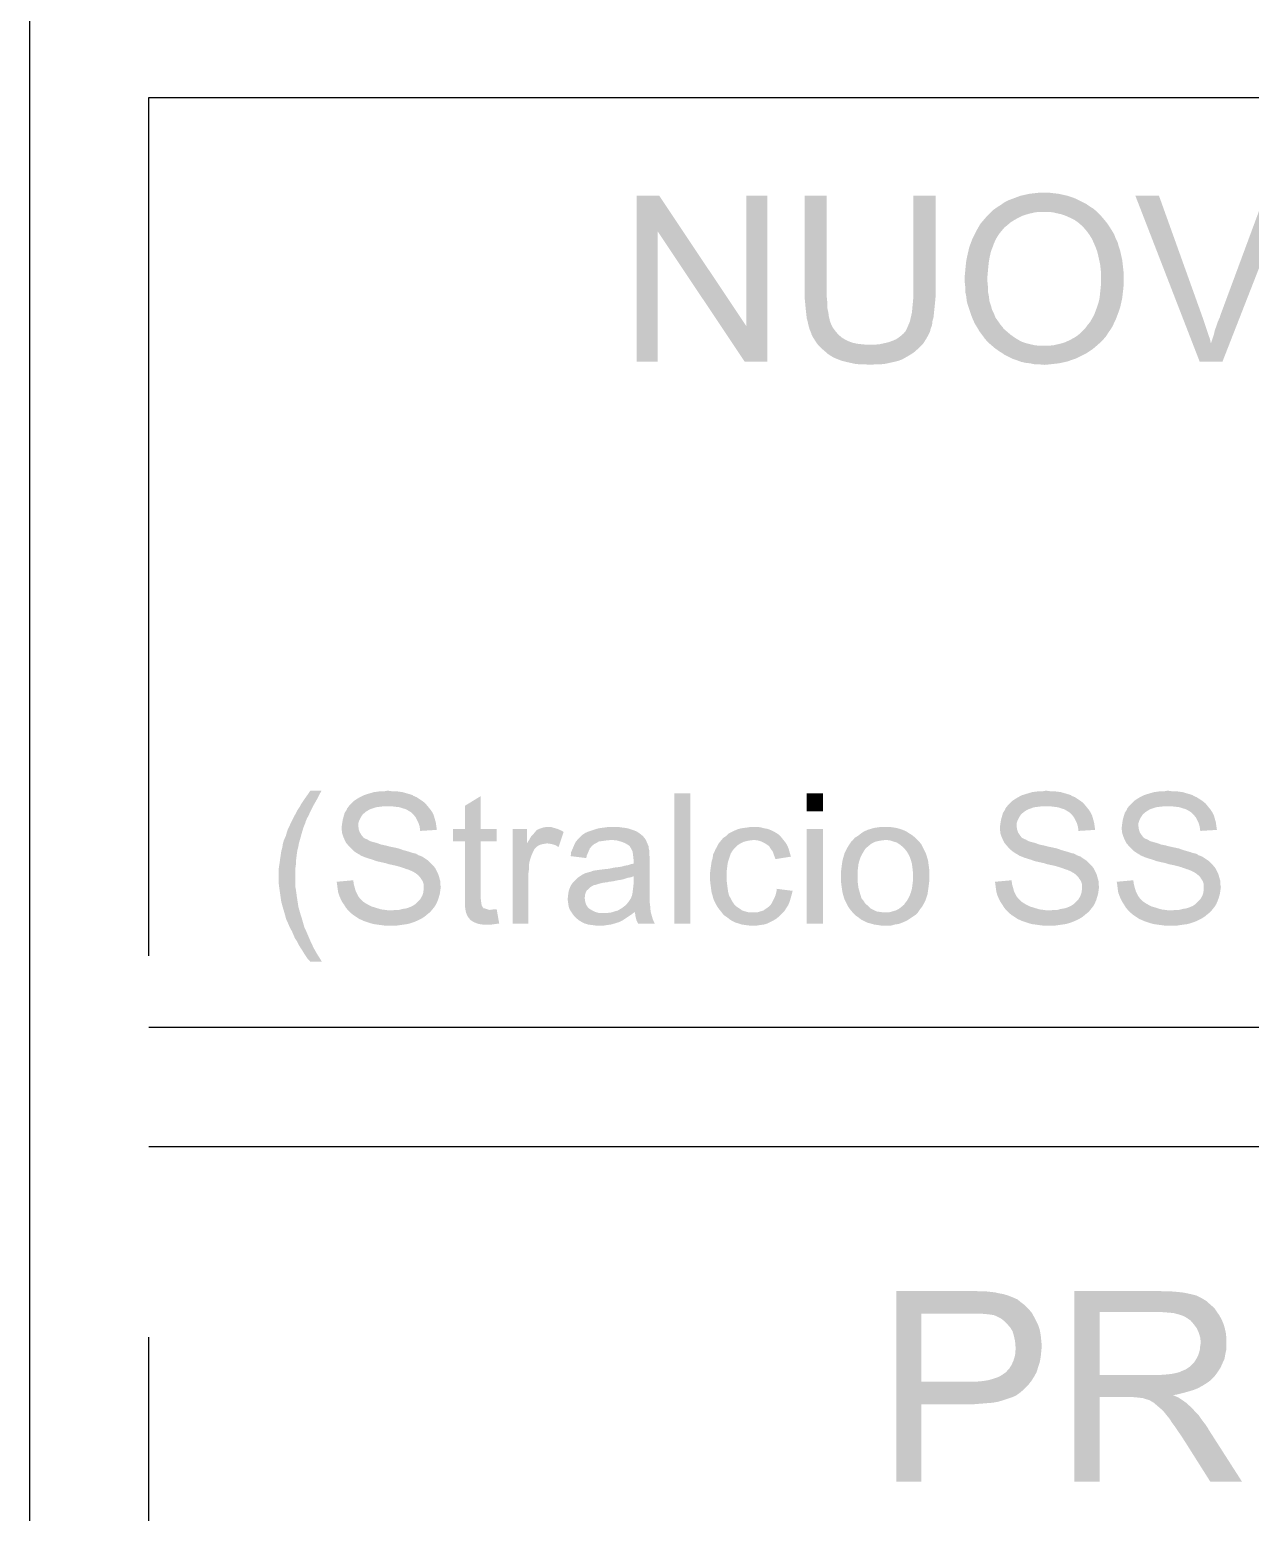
# Model space of a CAD drawing. Header units: millimetres. Extents: x -35.3 to 0.3, y 0.4 to 20.6.
# Drawn here: x -7.615 to -5.594, y 6.015 to 8.47 of the extents above; entities that cross this region are included whole.
import ezdxf

# ---------------------------------------------------------------- set-up
doc = ezdxf.new("R2010")
doc.units = ezdxf.units.MM
doc.linetypes.add('PDF_IMPORT', pattern=[1, 0.8, -0.2])
doc.layers.add('PDF _Geometria', color=7, linetype='Continuous')
doc.layers.add('PDF _Riempimenti solidi', color=7, linetype='Continuous')

msp = doc.modelspace()

# ---------------------------------------------------------------- hatches: boundary and pattern name
at = {"layer": 'PDF _Riempimenti solidi', "transparency": 33554559}
for points in [[(-5.9352, 8.2002), (-5.9435, 8.2002), (-5.9518, 8.1993), (-5.9593, 8.1985), (-5.9668, 8.1968), (-5.9743, 8.1952), (-5.9943, 8.1877), (-6.001, 8.1843), (-6.0068, 8.1802), (-6.0135, 8.176), (-6.0193, 8.1718), (-5.9343, 8.1685), (-5.9285, 8.1685), (-5.921, 8.1677), (-5.906, 8.1643), (-5.8993, 8.1618), (-5.8918, 8.1585), (-5.8852, 8.1552), (-5.8802, 8.1518), (-5.8743, 8.1468), (-5.8693, 8.1418), (-5.8643, 8.136), (-5.8602, 8.1302), (-5.856, 8.1235), (-5.8527, 8.116), (-5.8502, 8.1102), (-5.8477, 8.1035), (-5.846, 8.0968), (-5.8443, 8.0893), (-5.8427, 8.0818), (-5.8418, 8.0743), (-5.841, 8.066), (-5.841, 8.051), (-5.8418, 8.0427), (-5.8427, 8.0343), (-5.8435, 8.026), (-5.8452, 8.0185), (-5.8477, 8.011), (-5.8502, 8.0043), (-5.8527, 7.9977), (-5.856, 7.9918), (-5.8593, 7.986), (-5.8635, 7.981), (-5.8677, 7.9752), (-5.8685, 7.9743), (-5.8735, 7.9693), (-5.8793, 7.9643), (-5.8852, 7.9602), (-5.8918, 7.9568), (-5.8985, 7.9535), (-5.9052, 7.951), (-5.9127, 7.9493), (-5.9193, 7.9477), (-5.9277, 7.9468), (-5.9352, 7.9468), (-5.8485, 7.9468), (-5.8427, 7.9518), (-5.8377, 7.9568), (-5.8327, 7.9627), (-5.8285, 7.9693), (-5.8243, 7.9752), (-5.8202, 7.9827), (-5.8202, 7.9835), (-5.8168, 7.9902), (-5.8143, 7.9968), (-5.8118, 8.0035), (-5.8093, 8.011), (-5.806, 8.026), (-5.8052, 8.0335), (-5.8043, 8.041), (-5.8035, 8.0493), (-5.8035, 8.0652), (-5.8043, 8.0735), (-5.8052, 8.081), (-5.806, 8.0885), (-5.8077, 8.096), (-5.8093, 8.1035), (-5.8118, 8.111), (-5.8135, 8.1177), (-5.8168, 8.1243), (-5.8193, 8.131), (-5.8202, 8.1327), (-5.8243, 8.1393), (-5.8285, 8.146), (-5.8327, 8.1518), (-5.8377, 8.1577), (-5.8427, 8.1635), (-5.8477, 8.1685), (-5.8535, 8.1735), (-5.8602, 8.1777), (-5.866, 8.1818), (-5.876, 8.1868), (-5.8827, 8.1902), (-5.8893, 8.1927), (-5.8968, 8.1952), (-5.9043, 8.1968), (-5.9118, 8.1985), (-5.9193, 8.1993), (-5.9268, 8.2002)], [(-6.5727, 8.1952), (-6.6102, 8.1952), (-6.6102, 7.9202), (-6.5752, 7.9202), (-6.5752, 8.136)], [(-6.5727, 8.1952), (-6.5752, 8.136), (-6.431, 7.9202), (-6.4285, 7.9793)], [(-6.3935, 8.1952), (-6.4285, 8.1952), (-6.4285, 7.9793), (-6.431, 7.9202), (-6.3935, 7.9202)], [(-6.2952, 8.1952), (-6.3318, 8.1952), (-6.3318, 8.0252), (-6.331, 8.0168), (-6.3302, 8.0085), (-6.3293, 8.0002), (-6.3285, 7.9927), (-6.3268, 7.986), (-6.3252, 7.9793), (-6.3235, 7.9735), (-6.321, 7.9677), (-6.321, 7.9668), (-6.3177, 7.9602), (-6.3135, 7.9535), (-6.3093, 7.9477), (-6.226, 7.9485), (-6.2293, 7.9485), (-6.2377, 7.9493), (-6.2452, 7.9502), (-6.2527, 7.9518), (-6.2593, 7.9543), (-6.266, 7.9577), (-6.2702, 7.9602), (-6.276, 7.9652), (-6.281, 7.971), (-6.2852, 7.9768), (-6.2885, 7.9835), (-6.2902, 7.9885), (-6.2918, 7.9952), (-6.2927, 8.0018), (-6.2943, 8.0093), (-6.2943, 8.0177), (-6.2952, 8.0268), (-6.2952, 8.0368)], [(-6.1152, 8.1952), (-6.1518, 8.1952), (-6.1518, 8.0285), (-6.1527, 8.0185), (-6.1535, 8.0102), (-6.1543, 8.0018), (-6.156, 7.9943), (-6.1577, 7.9868), (-6.1627, 7.9752), (-6.1652, 7.9702), (-6.1685, 7.9668), (-6.1702, 7.9652), (-6.1743, 7.9618), (-6.1802, 7.9577), (-6.186, 7.9552), (-6.1927, 7.9527), (-6.2077, 7.9493), (-6.2168, 7.9485), (-6.226, 7.9485), (-6.3093, 7.9477), (-6.3043, 7.9427), (-6.2927, 7.9327), (-6.286, 7.9285), (-6.2827, 7.9268), (-6.2768, 7.9243), (-6.2702, 7.9218), (-6.2635, 7.9202), (-6.256, 7.9185), (-6.2485, 7.9168), (-6.2402, 7.916), (-6.2318, 7.916), (-6.2227, 7.9152), (-6.2152, 7.916), (-6.2068, 7.916), (-6.1993, 7.9168), (-6.191, 7.9185), (-6.1835, 7.9202), (-6.1768, 7.9218), (-6.1702, 7.9243), (-6.1643, 7.9277), (-6.1585, 7.931), (-6.1518, 7.9352), (-6.146, 7.9402), (-6.1402, 7.946), (-6.1352, 7.951), (-6.131, 7.9577), (-6.1277, 7.9635), (-6.1243, 7.9702), (-6.1235, 7.9743), (-6.121, 7.981), (-6.1202, 7.9877), (-6.1185, 7.9943), (-6.1177, 8.0018), (-6.1168, 8.0102), (-6.116, 8.0185), (-6.1152, 8.0268), (-6.1152, 8.036)], [(-5.7452, 8.1952), (-5.7843, 8.1952), (-5.6777, 7.9202), (-5.6593, 7.9502), (-5.6593, 7.951), (-5.661, 7.9585), (-5.6635, 7.9652), (-5.666, 7.9727), (-5.671, 7.9877), (-5.6735, 7.9952)], [(-5.5327, 8.1952), (-5.5702, 8.1952), (-5.6443, 7.9952), (-5.6443, 7.9943), (-5.6477, 7.9868), (-5.6502, 7.9793), (-5.6527, 7.9727), (-5.6543, 7.9652), (-5.6593, 7.9502), (-5.6777, 7.9202), (-5.6402, 7.9202)], [(-6.0193, 8.1718), (-6.0243, 8.1668), (-6.0302, 8.161), (-6.0318, 8.1593), (-6.0368, 8.1535), (-6.041, 8.1485), (-6.0477, 8.1368), (-6.051, 8.1302), (-6.0543, 8.1235), (-6.0568, 8.1168), (-6.0593, 8.1102), (-6.0627, 8.0952), (-6.0643, 8.0877), (-6.0652, 8.0793), (-6.066, 8.071), (-6.0668, 8.0627), (-6.0668, 8.0518), (-6.066, 8.0443), (-6.066, 8.036), (-6.0643, 8.0285), (-6.0635, 8.021), (-6.0618, 8.0143), (-6.0593, 8.0068), (-6.0568, 7.9993), (-6.0543, 7.9927), (-6.051, 7.9852), (-6.0502, 7.9835), (-6.046, 7.9768), (-6.0427, 7.971), (-6.0377, 7.9643), (-6.0335, 7.9585), (-6.0285, 7.9527), (-6.0227, 7.9477), (-6.0168, 7.9427), (-6.011, 7.9385), (-6.0043, 7.9343), (-6.001, 7.9318), (-5.9943, 7.9285), (-5.9877, 7.9252), (-5.9802, 7.9227), (-5.9735, 7.9202), (-5.966, 7.9185), (-5.9585, 7.9177), (-5.951, 7.916), (-5.9435, 7.916), (-5.9352, 7.9152), (-5.9343, 7.9152), (-5.926, 7.916), (-5.911, 7.9177), (-5.9035, 7.9193), (-5.896, 7.921), (-5.8893, 7.9235), (-5.8818, 7.926), (-5.8668, 7.9335), (-5.8602, 7.9377), (-5.8543, 7.9418), (-5.8485, 7.9468), (-5.9435, 7.9468), (-5.951, 7.9477), (-5.9585, 7.9493), (-5.9652, 7.951), (-5.9727, 7.9535), (-5.9785, 7.9568), (-5.9852, 7.961), (-5.991, 7.9652), (-5.9968, 7.9702), (-6.0027, 7.9752), (-6.0035, 7.9768), (-6.0077, 7.9818), (-6.0118, 7.9877), (-6.016, 7.9935), (-6.0185, 8.0002), (-6.0218, 8.0068), (-6.0235, 8.0135), (-6.026, 8.021), (-6.0268, 8.0285), (-6.0285, 8.0368), (-6.0285, 8.0452), (-6.0293, 8.0535), (-6.0293, 8.061), (-6.0285, 8.0702), (-6.0277, 8.0785), (-6.0268, 8.0868), (-6.0252, 8.0952), (-6.0235, 8.1027), (-6.021, 8.1093), (-6.0185, 8.116), (-6.016, 8.1218), (-6.0127, 8.1277), (-6.0093, 8.1327), (-6.0052, 8.1377), (-6.001, 8.1427), (-5.9968, 8.146), (-5.991, 8.151), (-5.9843, 8.1552), (-5.9785, 8.1585), (-5.9718, 8.1618), (-5.9643, 8.1643), (-5.9577, 8.166), (-5.9502, 8.1677), (-5.9427, 8.1685), (-5.9343, 8.1685)], [(-7.1318, 7.2102), (-7.1502, 7.2102), (-7.151, 7.2093), (-7.1543, 7.2043), (-7.1585, 7.1985), (-7.1618, 7.1935), (-7.1652, 7.1885), (-7.1685, 7.1827), (-7.1718, 7.1777), (-7.1743, 7.1727), (-7.1777, 7.1668), (-7.1802, 7.1618), (-7.1827, 7.1568), (-7.1852, 7.151), (-7.1877, 7.146), (-7.1893, 7.141), (-7.191, 7.1352), (-7.1918, 7.1335), (-7.1943, 7.1277), (-7.196, 7.1218), (-7.1968, 7.116), (-7.1985, 7.1102), (-7.1993, 7.1043), (-7.2002, 7.0985), (-7.201, 7.0927), (-7.2027, 7.081), (-7.2027, 7.056), (-7.2018, 7.0493), (-7.201, 7.0435), (-7.1993, 7.0318), (-7.1985, 7.026), (-7.1952, 7.0143), (-7.1935, 7.0085), (-7.1902, 6.9968), (-7.1877, 6.9918), (-7.1868, 6.9893), (-7.1843, 6.9835), (-7.181, 6.9777), (-7.1785, 6.9718), (-7.176, 6.966), (-7.1727, 6.961), (-7.1702, 6.956), (-7.1668, 6.9502), (-7.1635, 6.9452), (-7.161, 6.941), (-7.1543, 6.931), (-7.1502, 6.9268), (-7.1318, 6.9268), (-7.1318, 6.9277), (-7.1352, 6.9335), (-7.1385, 6.9385), (-7.1418, 6.9443), (-7.1452, 6.9502), (-7.1477, 6.956), (-7.1502, 6.961), (-7.1527, 6.9668), (-7.1552, 6.9727), (-7.1577, 6.9785), (-7.1602, 6.9835), (-7.1618, 6.9893), (-7.1652, 7.001), (-7.1668, 7.006), (-7.1685, 7.0118), (-7.1702, 7.0177), (-7.171, 7.0235), (-7.1718, 7.0285), (-7.1727, 7.0343), (-7.1735, 7.0402), (-7.1743, 7.046), (-7.1752, 7.051), (-7.1752, 7.0818), (-7.1743, 7.0877), (-7.1743, 7.0935), (-7.1735, 7.0993), (-7.1727, 7.106), (-7.1718, 7.1118), (-7.1702, 7.1177), (-7.1693, 7.1235), (-7.1685, 7.126), (-7.1668, 7.1318), (-7.1652, 7.1377), (-7.1618, 7.1493), (-7.1593, 7.1552), (-7.1577, 7.1602), (-7.1552, 7.166), (-7.1543, 7.1668), (-7.1527, 7.1702), (-7.151, 7.1743), (-7.1485, 7.1793), (-7.146, 7.1843), (-7.1393, 7.196), (-7.136, 7.2027)], [(-7.0227, 7.2102), (-7.0268, 7.2093), (-7.0335, 7.2093), (-7.0393, 7.2085), (-7.0452, 7.2077), (-7.051, 7.206), (-7.0568, 7.2043), (-7.0618, 7.2027), (-7.0668, 7.2002), (-7.0727, 7.1968), (-7.0777, 7.1935), (-7.086, 7.1852), (-7.0893, 7.181), (-7.0902, 7.1785), (-7.0935, 7.1735), (-7.0952, 7.1677), (-7.0968, 7.1618), (-7.0977, 7.156), (-7.0985, 7.1502), (-7.0985, 7.146), (-7.0977, 7.1393), (-7.096, 7.1343), (-7.0935, 7.1285), (-7.091, 7.1235), (-7.0902, 7.1227), (-7.0868, 7.1185), (-7.0827, 7.1143), (-7.0785, 7.1102), (-7.0735, 7.1068), (-7.0677, 7.1035), (-7.0668, 7.1027), (-7.0627, 7.101), (-7.0585, 7.0993), (-7.0535, 7.0977), (-7.0477, 7.096), (-7.041, 7.0935), (-7.0335, 7.0918), (-7.026, 7.0902), (-7.021, 7.0885), (-7.0127, 7.0868), (-7.006, 7.0852), (-7.0002, 7.0835), (-6.9952, 7.0818), (-6.991, 7.0802), (-6.9877, 7.0793), (-6.9818, 7.0768), (-6.976, 7.0735), (-6.9718, 7.0702), (-6.9685, 7.0668), (-6.9677, 7.0652), (-6.9643, 7.0602), (-6.9627, 7.0552), (-6.9627, 7.0468), (-6.9635, 7.041), (-6.9652, 7.036), (-6.9685, 7.0302), (-6.9718, 7.0268), (-6.976, 7.0227), (-6.981, 7.0193), (-6.9868, 7.0168), (-6.9918, 7.0152), (-6.9977, 7.0143), (-7.0035, 7.0127), (-7.0093, 7.0127), (-7.016, 7.0118), (-7.0877, 7.0118), (-7.0835, 7.0077), (-7.0793, 7.0043), (-7.0743, 7.001), (-7.0693, 6.9977), (-7.0635, 6.9952), (-7.0618, 6.9943), (-7.0568, 6.9927), (-7.0518, 6.991), (-7.046, 6.9893), (-7.0402, 6.9885), (-7.0343, 6.9877), (-7.0277, 6.9868), (-7.0068, 6.9868), (-7.001, 6.9877), (-6.9952, 6.9885), (-6.9893, 6.9893), (-6.9835, 6.991), (-6.9785, 6.9927), (-6.9727, 6.9952), (-6.966, 6.9985), (-6.961, 7.0018), (-6.956, 7.006), (-6.9518, 7.0093), (-6.9477, 7.0143), (-6.9443, 7.0185), (-6.9418, 7.0227), (-6.9393, 7.0285), (-6.9377, 7.0335), (-6.936, 7.0393), (-6.9352, 7.0452), (-6.9343, 7.051), (-6.9352, 7.0543), (-6.9352, 7.0602), (-6.9368, 7.066), (-6.9385, 7.0718), (-6.941, 7.0768), (-6.9435, 7.0818), (-6.9468, 7.086), (-6.951, 7.0902), (-6.9552, 7.0943), (-6.9652, 7.101), (-6.9718, 7.1035), (-6.9727, 7.1043), (-6.976, 7.106), (-6.9802, 7.1068), (-6.9852, 7.1085), (-6.991, 7.1102), (-6.9968, 7.1118), (-7.0035, 7.1143), (-7.011, 7.116), (-7.0193, 7.1177), (-7.0252, 7.1193), (-7.0335, 7.121), (-7.0402, 7.1235), (-7.0468, 7.1252), (-7.0518, 7.1268), (-7.056, 7.1293), (-7.0602, 7.131), (-7.0627, 7.1327), (-7.0652, 7.136), (-7.0685, 7.141), (-7.0702, 7.146), (-7.071, 7.1518), (-7.071, 7.156), (-7.0693, 7.161), (-7.0668, 7.166), (-7.0635, 7.171), (-7.0585, 7.1752), (-7.056, 7.1768), (-7.0518, 7.1793), (-7.0418, 7.1827), (-7.0285, 7.1843), (-6.956, 7.1843), (-6.9602, 7.1893), (-6.9643, 7.1927), (-6.9693, 7.196), (-6.9743, 7.1993), (-6.9802, 7.2018), (-6.981, 7.2027), (-6.986, 7.2043), (-6.9918, 7.206), (-6.9977, 7.2077), (-7.0093, 7.2093), (-7.016, 7.2093)], [(-6.8685, 7.201), (-6.8943, 7.1852), (-6.8943, 7.1468), (-6.9143, 7.1468), (-6.9143, 7.126), (-6.8943, 7.126), (-6.8943, 7.0185), (-6.8935, 7.0127), (-6.8535, 7.0127), (-6.8568, 7.0135), (-6.8618, 7.0152), (-6.8635, 7.0152), (-6.8668, 7.0202), (-6.8668, 7.021), (-6.8677, 7.0268), (-6.8685, 7.0343), (-6.8685, 7.126), (-6.8418, 7.126), (-6.8418, 7.1468), (-6.8685, 7.1468)], [(-6.521, 6.9902), (-6.521, 7.206), (-6.5477, 7.206), (-6.5477, 6.9902)], [(-6.3018, 7.176), (-6.3018, 7.206), (-6.3285, 7.206), (-6.3285, 7.176)], [(-5.9327, 7.2102), (-5.9368, 7.2093), (-5.9435, 7.2093), (-5.9493, 7.2085), (-5.9552, 7.2077), (-5.961, 7.206), (-5.9668, 7.2043), (-5.9718, 7.2027), (-5.9768, 7.2002), (-5.9827, 7.1968), (-5.9877, 7.1935), (-5.996, 7.1852), (-5.9993, 7.181), (-6.0002, 7.1785), (-6.0035, 7.1735), (-6.0068, 7.1618), (-6.0077, 7.156), (-6.0085, 7.1502), (-6.0085, 7.146), (-6.0077, 7.1393), (-6.006, 7.1343), (-6.0035, 7.1285), (-6.001, 7.1235), (-6.0002, 7.1227), (-5.9968, 7.1185), (-5.9927, 7.1143), (-5.9885, 7.1102), (-5.9835, 7.1068), (-5.9777, 7.1035), (-5.9768, 7.1027), (-5.9727, 7.101), (-5.9685, 7.0993), (-5.9635, 7.0977), (-5.9577, 7.096), (-5.951, 7.0935), (-5.9435, 7.0918), (-5.936, 7.0902), (-5.931, 7.0885), (-5.9227, 7.0868), (-5.916, 7.0852), (-5.9102, 7.0835), (-5.9052, 7.0818), (-5.901, 7.0802), (-5.8977, 7.0793), (-5.8918, 7.0768), (-5.886, 7.0735), (-5.8818, 7.0702), (-5.8785, 7.0668), (-5.8777, 7.0652), (-5.8743, 7.0602), (-5.8727, 7.0552), (-5.8727, 7.0468), (-5.8735, 7.041), (-5.8752, 7.036), (-5.8785, 7.0302), (-5.8818, 7.0268), (-5.886, 7.0227), (-5.891, 7.0193), (-5.8968, 7.0168), (-5.9018, 7.0152), (-5.9077, 7.0143), (-5.9135, 7.0127), (-5.9193, 7.0127), (-5.926, 7.0118), (-5.9977, 7.0118), (-5.9935, 7.0077), (-5.9893, 7.0043), (-5.9793, 6.9977), (-5.9735, 6.9952), (-5.9718, 6.9943), (-5.9618, 6.991), (-5.956, 6.9893), (-5.9502, 6.9885), (-5.9443, 6.9877), (-5.9377, 6.9868), (-5.9168, 6.9868), (-5.911, 6.9877), (-5.9052, 6.9885), (-5.8993, 6.9893), (-5.8935, 6.991), (-5.8885, 6.9927), (-5.8827, 6.9952), (-5.881, 6.996), (-5.876, 6.9985), (-5.871, 7.0018), (-5.866, 7.006), (-5.8618, 7.0093), (-5.8577, 7.0143), (-5.8543, 7.0185), (-5.8518, 7.0227), (-5.8493, 7.0285), (-5.8477, 7.0335), (-5.846, 7.0393), (-5.8452, 7.0452), (-5.8443, 7.051), (-5.8452, 7.0543), (-5.8452, 7.0602), (-5.8485, 7.0718), (-5.851, 7.0768), (-5.8535, 7.0818), (-5.8568, 7.086), (-5.861, 7.0902), (-5.8652, 7.0943), (-5.8752, 7.101), (-5.8818, 7.1035), (-5.8827, 7.1043), (-5.886, 7.106), (-5.8902, 7.1068), (-5.8952, 7.1085), (-5.901, 7.1102), (-5.9068, 7.1118), (-5.9135, 7.1143), (-5.921, 7.116), (-5.9293, 7.1177), (-5.9352, 7.1193), (-5.9435, 7.121), (-5.9502, 7.1235), (-5.9568, 7.1252), (-5.9618, 7.1268), (-5.966, 7.1293), (-5.9702, 7.131), (-5.9727, 7.1327), (-5.9752, 7.136), (-5.9785, 7.141), (-5.9802, 7.146), (-5.981, 7.1518), (-5.981, 7.156), (-5.9793, 7.161), (-5.9768, 7.166), (-5.9735, 7.171), (-5.9685, 7.1752), (-5.966, 7.1768), (-5.9618, 7.1793), (-5.9518, 7.1827), (-5.9452, 7.1835), (-5.9385, 7.1843), (-5.866, 7.1843), (-5.8702, 7.1893), (-5.8743, 7.1927), (-5.8793, 7.196), (-5.8843, 7.1993), (-5.8902, 7.2018), (-5.891, 7.2027), (-5.896, 7.2043), (-5.9018, 7.206), (-5.9077, 7.2077), (-5.9193, 7.2093), (-5.926, 7.2093)], [(-5.731, 7.2102), (-5.7352, 7.2093), (-5.7418, 7.2093), (-5.7477, 7.2085), (-5.7535, 7.2077), (-5.7593, 7.206), (-5.7652, 7.2043), (-5.7702, 7.2027), (-5.7752, 7.2002), (-5.781, 7.1968), (-5.786, 7.1935), (-5.7943, 7.1852), (-5.7977, 7.181), (-5.7985, 7.1785), (-5.8018, 7.1735), (-5.8052, 7.1618), (-5.806, 7.156), (-5.8068, 7.1502), (-5.8068, 7.146), (-5.806, 7.1393), (-5.8043, 7.1343), (-5.8018, 7.1285), (-5.7993, 7.1235), (-5.7985, 7.1227), (-5.7952, 7.1185), (-5.791, 7.1143), (-5.7868, 7.1102), (-5.7818, 7.1068), (-5.776, 7.1035), (-5.7752, 7.1027), (-5.771, 7.101), (-5.7668, 7.0993), (-5.7618, 7.0977), (-5.756, 7.096), (-5.7493, 7.0935), (-5.7418, 7.0918), (-5.7343, 7.0902), (-5.7293, 7.0885), (-5.721, 7.0868), (-5.7143, 7.0852), (-5.7085, 7.0835), (-5.7035, 7.0818), (-5.6993, 7.0802), (-5.696, 7.0793), (-5.6902, 7.0768), (-5.6843, 7.0735), (-5.6802, 7.0702), (-5.6768, 7.0668), (-5.676, 7.0652), (-5.6727, 7.0602), (-5.671, 7.0552), (-5.671, 7.0468), (-5.6718, 7.041), (-5.6735, 7.036), (-5.6768, 7.0302), (-5.6802, 7.0268), (-5.6843, 7.0227), (-5.6893, 7.0193), (-5.6952, 7.0168), (-5.7002, 7.0152), (-5.706, 7.0143), (-5.7118, 7.0127), (-5.7177, 7.0127), (-5.7243, 7.0118), (-5.796, 7.0118), (-5.7918, 7.0077), (-5.7877, 7.0043), (-5.7827, 7.001), (-5.7777, 6.9977), (-5.7718, 6.9952), (-5.7702, 6.9943), (-5.7652, 6.9927), (-5.7602, 6.991), (-5.7543, 6.9893), (-5.7485, 6.9885), (-5.7427, 6.9877), (-5.736, 6.9868), (-5.7152, 6.9868), (-5.7093, 6.9877), (-5.7035, 6.9885), (-5.6977, 6.9893), (-5.6918, 6.991), (-5.6868, 6.9927), (-5.681, 6.9952), (-5.6793, 6.996), (-5.6743, 6.9985), (-5.6693, 7.0018), (-5.6643, 7.006), (-5.6602, 7.0093), (-5.656, 7.0143), (-5.6527, 7.0185), (-5.6502, 7.0227), (-5.6477, 7.0285), (-5.646, 7.0335), (-5.6443, 7.0393), (-5.6435, 7.0452), (-5.6427, 7.051), (-5.6435, 7.0543), (-5.6435, 7.0602), (-5.6452, 7.066), (-5.6468, 7.0718), (-5.6493, 7.0768), (-5.6518, 7.0818), (-5.6552, 7.086), (-5.6593, 7.0902), (-5.6635, 7.0943), (-5.6735, 7.101), (-5.6802, 7.1035), (-5.681, 7.1043), (-5.6843, 7.106), (-5.6885, 7.1068), (-5.6935, 7.1085), (-5.6993, 7.1102), (-5.7052, 7.1118), (-5.7118, 7.1143), (-5.7193, 7.116), (-5.7277, 7.1177), (-5.7335, 7.1193), (-5.7418, 7.121), (-5.7485, 7.1235), (-5.7552, 7.1252), (-5.7602, 7.1268), (-5.7643, 7.1293), (-5.7685, 7.131), (-5.771, 7.1327), (-5.7735, 7.136), (-5.7768, 7.141), (-5.7785, 7.146), (-5.7793, 7.1518), (-5.7793, 7.156), (-5.7777, 7.161), (-5.7752, 7.166), (-5.7718, 7.171), (-5.7668, 7.1752), (-5.7643, 7.1768), (-5.7602, 7.1793), (-5.7552, 7.181), (-5.7502, 7.1827), (-5.7435, 7.1835), (-5.7368, 7.1843), (-5.6643, 7.1843), (-5.6685, 7.1893), (-5.6727, 7.1927), (-5.6777, 7.196), (-5.6827, 7.1993), (-5.6885, 7.2018), (-5.6893, 7.2027), (-5.6943, 7.2043), (-5.7002, 7.206), (-5.706, 7.2077), (-5.7177, 7.2093), (-5.7243, 7.2093)], [(-6.956, 7.1843), (-7.021, 7.1843), (-7.016, 7.1843), (-7.0027, 7.1827), (-6.9977, 7.181), (-6.9918, 7.1793), (-6.9877, 7.1768), (-6.9835, 7.1743), (-6.9793, 7.1702), (-6.976, 7.166), (-6.9735, 7.161), (-6.971, 7.156), (-6.9693, 7.1502), (-6.9685, 7.1435), (-6.941, 7.1452), (-6.9418, 7.1518), (-6.9427, 7.1577), (-6.946, 7.1693), (-6.9485, 7.1743), (-6.9518, 7.1793), (-6.9527, 7.1802)], [(-5.866, 7.1843), (-5.931, 7.1843), (-5.926, 7.1843), (-5.9127, 7.1827), (-5.9077, 7.181), (-5.9018, 7.1793), (-5.8977, 7.1768), (-5.8935, 7.1743), (-5.8893, 7.1702), (-5.886, 7.166), (-5.8835, 7.161), (-5.881, 7.156), (-5.8793, 7.1502), (-5.8785, 7.1435), (-5.851, 7.1452), (-5.8518, 7.1518), (-5.8527, 7.1577), (-5.856, 7.1693), (-5.8585, 7.1743), (-5.8618, 7.1793), (-5.8627, 7.1802)], [(-5.6643, 7.1843), (-5.7293, 7.1843), (-5.7243, 7.1843), (-5.711, 7.1827), (-5.706, 7.181), (-5.7002, 7.1793), (-5.696, 7.1768), (-5.6918, 7.1743), (-5.6877, 7.1702), (-5.6843, 7.166), (-5.6818, 7.161), (-5.6793, 7.156), (-5.6777, 7.1502), (-5.6768, 7.1435), (-5.6493, 7.1452), (-5.6502, 7.1518), (-5.651, 7.1577), (-5.6543, 7.1693), (-5.6568, 7.1743), (-5.6602, 7.1793), (-5.661, 7.1802)], [(-6.7918, 7.1468), (-6.8152, 7.1468), (-6.8152, 6.9902), (-6.7893, 6.9902), (-6.7893, 7.0735), (-6.7885, 7.0793), (-6.7885, 7.086), (-6.7877, 7.0918), (-6.786, 7.0977), (-6.7843, 7.1027), (-6.7818, 7.1085), (-6.7793, 7.1135), (-6.7752, 7.1177), (-6.771, 7.1202), (-6.7652, 7.1218), (-6.7593, 7.1227), (-6.7918, 7.1227)], [(-6.7577, 7.1502), (-6.7643, 7.1493), (-6.7693, 7.1477), (-6.7752, 7.1452), (-6.7768, 7.1435), (-6.7802, 7.1393), (-6.7843, 7.1352), (-6.7877, 7.1293), (-6.7918, 7.1227), (-6.7568, 7.1227), (-6.751, 7.1218), (-6.7452, 7.1202), (-6.7393, 7.1168), (-6.731, 7.1418), (-6.7352, 7.1443), (-6.741, 7.1468), (-6.7527, 7.1502)], [(-6.6493, 7.1502), (-6.656, 7.1502), (-6.6618, 7.1493), (-6.6685, 7.1485), (-6.6735, 7.1477), (-6.6793, 7.146), (-6.6893, 7.1427), (-6.6952, 7.1402), (-6.7002, 7.1368), (-6.7077, 7.1293), (-6.6527, 7.1285), (-6.6502, 7.1285), (-6.6427, 7.1277), (-6.6368, 7.126), (-6.6318, 7.1243), (-6.6268, 7.1218), (-6.6227, 7.1193), (-6.6218, 7.1185), (-6.6193, 7.1143), (-6.6168, 7.1093), (-6.616, 7.1035), (-6.6152, 7.096), (-6.6152, 7.0893), (-6.6193, 7.0885), (-6.6243, 7.0868), (-6.6293, 7.086), (-6.6352, 7.0843), (-6.641, 7.0835), (-6.6477, 7.0827), (-6.6552, 7.081), (-6.6627, 7.0802), (-6.6702, 7.0793), (-6.676, 7.0785), (-6.6818, 7.0777), (-6.686, 7.076), (-6.6893, 7.0752), (-6.6952, 7.0735), (-6.7002, 7.071), (-6.6152, 7.0685), (-6.6152, 7.0552), (-6.616, 7.0485), (-6.6168, 7.0418), (-6.6177, 7.0368), (-6.6193, 7.0327), (-6.6202, 7.031), (-6.6235, 7.026), (-6.6277, 7.021), (-6.6318, 7.0177), (-6.6368, 7.0143), (-6.641, 7.0118), (-6.6468, 7.0102), (-6.6135, 7.0093), (-6.6127, 7.0068), (-6.6118, 7.001), (-6.6102, 6.9952), (-6.6077, 6.9902), (-6.5802, 6.9902), (-6.581, 6.9918), (-6.5835, 6.9977), (-6.5868, 7.0093), (-6.5868, 7.011), (-6.5877, 7.0152), (-6.5877, 7.0193), (-6.5885, 7.0252), (-6.5885, 7.0993), (-6.5893, 7.106), (-6.5893, 7.1118), (-6.5902, 7.1152), (-6.5902, 7.1177), (-6.5927, 7.1235), (-6.5952, 7.1293), (-6.5985, 7.1335), (-6.601, 7.136), (-6.6052, 7.1393), (-6.6102, 7.1427), (-6.6168, 7.1452), (-6.6193, 7.146), (-6.6243, 7.1477), (-6.6293, 7.1485), (-6.6352, 7.1493), (-6.6418, 7.1502)], [(-6.4168, 7.1502), (-6.4202, 7.1502), (-6.426, 7.1493), (-6.4318, 7.1485), (-6.4377, 7.1477), (-6.4435, 7.146), (-6.4493, 7.1435), (-6.4543, 7.141), (-6.4577, 7.1393), (-6.4618, 7.1352), (-6.4668, 7.1318), (-6.4702, 7.1277), (-6.4743, 7.1227), (-6.4768, 7.1177), (-6.4802, 7.1118), (-6.481, 7.1093), (-6.4835, 7.1043), (-6.4843, 7.0985), (-6.486, 7.0927), (-6.4868, 7.0868), (-6.4877, 7.081), (-6.4885, 7.0743), (-6.4885, 7.061), (-6.4877, 7.0543), (-6.4868, 7.0477), (-6.486, 7.0418), (-6.4843, 7.036), (-6.4827, 7.0302), (-6.4802, 7.0252), (-6.4777, 7.0202), (-6.4752, 7.016), (-6.4718, 7.0118), (-6.4685, 7.0077), (-6.4177, 7.0085), (-6.4243, 7.0085), (-6.4302, 7.0102), (-6.4352, 7.0118), (-6.4402, 7.0152), (-6.4452, 7.0185), (-6.4493, 7.0227), (-6.4493, 7.0235), (-6.4518, 7.0268), (-6.4543, 7.0318), (-6.4568, 7.036), (-6.4585, 7.0418), (-6.4593, 7.0477), (-6.4602, 7.0543), (-6.461, 7.061), (-6.461, 7.0768), (-6.4593, 7.0902), (-6.4577, 7.096), (-6.456, 7.101), (-6.4543, 7.106), (-6.4518, 7.1102), (-6.4485, 7.1143), (-6.4477, 7.1152), (-6.4435, 7.1193), (-6.4385, 7.1227), (-6.4335, 7.1252), (-6.4277, 7.1268), (-6.4227, 7.1277), (-6.416, 7.1285), (-6.3677, 7.1293), (-6.371, 7.1335), (-6.3752, 7.1377), (-6.3777, 7.1393), (-6.3818, 7.1418), (-6.3868, 7.1443), (-6.3927, 7.1468), (-6.3985, 7.1477), (-6.4043, 7.1493), (-6.4102, 7.1502)], [(-6.3018, 6.9902), (-6.3018, 7.1468), (-6.3285, 7.1468), (-6.3285, 6.9902)], [(-6.1985, 7.1502), (-6.2052, 7.1502), (-6.211, 7.1493), (-6.2168, 7.1485), (-6.2227, 7.1468), (-6.2277, 7.1452), (-6.2335, 7.1427), (-6.2385, 7.1393), (-6.2427, 7.136), (-6.2477, 7.1327), (-6.2485, 7.1327), (-6.2518, 7.1285), (-6.196, 7.1285), (-6.1902, 7.1277), (-6.1852, 7.126), (-6.1793, 7.1243), (-6.1743, 7.121), (-6.1702, 7.1177), (-6.166, 7.1135), (-6.1627, 7.1093), (-6.1602, 7.1052), (-6.1577, 7.1002), (-6.156, 7.0952), (-6.1543, 7.0893), (-6.1535, 7.0827), (-6.1527, 7.076), (-6.1527, 7.0602), (-6.1535, 7.0535), (-6.1543, 7.0477), (-6.156, 7.0418), (-6.1577, 7.0368), (-6.1602, 7.0318), (-6.1627, 7.0277), (-6.166, 7.0235), (-6.1668, 7.0218), (-6.1718, 7.0177), (-6.176, 7.0143), (-6.181, 7.0118), (-6.1868, 7.0102), (-6.1927, 7.0085), (-6.1985, 7.0085), (-6.2518, 7.0077), (-6.2477, 7.0035), (-6.2427, 7.0002), (-6.2385, 6.9968), (-6.2285, 6.9918), (-6.2227, 6.9902), (-6.2168, 6.9885), (-6.211, 6.9877), (-6.2052, 6.9868), (-6.1885, 6.9868), (-6.1827, 6.9885), (-6.1768, 6.9893), (-6.1718, 6.991), (-6.166, 6.9935), (-6.161, 6.996), (-6.1585, 6.9977), (-6.1485, 7.0043), (-6.1443, 7.0085), (-6.141, 7.0135), (-6.1377, 7.0177), (-6.1343, 7.0235), (-6.1318, 7.0285), (-6.1302, 7.0335), (-6.1285, 7.0385), (-6.1277, 7.0443), (-6.1268, 7.0502), (-6.126, 7.0568), (-6.1252, 7.0635), (-6.1252, 7.076), (-6.126, 7.0827), (-6.1268, 7.0885), (-6.1277, 7.0952), (-6.1293, 7.1002), (-6.131, 7.106), (-6.1335, 7.111), (-6.136, 7.116), (-6.1385, 7.121), (-6.1418, 7.1252), (-6.146, 7.1293), (-6.1493, 7.1327), (-6.1543, 7.1368), (-6.1585, 7.1393), (-6.1635, 7.1427), (-6.1693, 7.1452), (-6.1743, 7.1468), (-6.1802, 7.1485), (-6.1918, 7.1502)], [(-6.7077, 7.1293), (-6.711, 7.1252), (-6.7135, 7.1202), (-6.716, 7.1143), (-6.7185, 7.1085), (-6.7193, 7.1018), (-6.6935, 7.0985), (-6.6927, 7.1027), (-6.6902, 7.1085), (-6.6877, 7.1143), (-6.6843, 7.1185), (-6.6802, 7.1218), (-6.6768, 7.1235), (-6.6727, 7.126), (-6.6668, 7.1268), (-6.6602, 7.1277), (-6.6527, 7.1285)], [(-6.3677, 7.1293), (-6.416, 7.1285), (-6.4152, 7.1285), (-6.4093, 7.1277), (-6.4035, 7.126), (-6.3985, 7.1235), (-6.3935, 7.1202), (-6.391, 7.1185), (-6.3877, 7.1135), (-6.3843, 7.1085), (-6.3827, 7.1035), (-6.3802, 7.0968), (-6.3543, 7.101), (-6.3552, 7.1027), (-6.3568, 7.1085), (-6.3585, 7.1143), (-6.361, 7.1202), (-6.3643, 7.1252)], [(-6.2518, 7.1285), (-6.2552, 7.1252), (-6.2585, 7.1202), (-6.261, 7.116), (-6.2635, 7.111), (-6.266, 7.106), (-6.2693, 7.0943), (-6.2702, 7.0885), (-6.2718, 7.0752), (-6.2718, 7.0602), (-6.271, 7.0535), (-6.2702, 7.0477), (-6.2693, 7.0418), (-6.2677, 7.036), (-6.266, 7.0302), (-6.2635, 7.0252), (-6.261, 7.0202), (-6.2585, 7.016), (-6.2552, 7.0118), (-6.2518, 7.0077), (-6.1985, 7.0085), (-6.201, 7.0085), (-6.2068, 7.0093), (-6.2127, 7.0102), (-6.2227, 7.0152), (-6.2268, 7.0193), (-6.2318, 7.0235), (-6.2343, 7.0277), (-6.2377, 7.0318), (-6.2393, 7.0368), (-6.2427, 7.0485), (-6.2435, 7.0543), (-6.2443, 7.061), (-6.2443, 7.076), (-6.2435, 7.0827), (-6.2427, 7.0893), (-6.241, 7.0952), (-6.2393, 7.1002), (-6.2368, 7.1052), (-6.2343, 7.1093), (-6.2318, 7.1135), (-6.2302, 7.1152), (-6.2252, 7.1193), (-6.221, 7.1227), (-6.216, 7.1252), (-6.2102, 7.1268), (-6.2043, 7.1277), (-6.1985, 7.1285)], [(-6.7002, 7.071), (-6.7052, 7.0677), (-6.7077, 7.066), (-6.7118, 7.0618), (-6.716, 7.0577), (-6.7193, 7.0527), (-6.721, 7.0485), (-6.7227, 7.0435), (-6.7235, 7.0377), (-6.7243, 7.031), (-6.7243, 7.0302), (-6.7235, 7.0243), (-6.7227, 7.0185), (-6.721, 7.0135), (-6.7177, 7.0085), (-6.7143, 7.0035), (-6.7102, 6.9993), (-6.7093, 6.9985), (-6.7052, 6.9952), (-6.701, 6.9927), (-6.696, 6.9902), (-6.6902, 6.9885), (-6.6843, 6.9877), (-6.6777, 6.9868), (-6.6643, 6.9868), (-6.6585, 6.9877), (-6.6527, 6.9885), (-6.6468, 6.9902), (-6.6418, 6.9918), (-6.6385, 6.9927), (-6.6335, 6.9952), (-6.6185, 7.0052), (-6.6643, 7.0077), (-6.6727, 7.0077), (-6.6785, 7.0093), (-6.6835, 7.0118), (-6.6877, 7.0143), (-6.6902, 7.016), (-6.6935, 7.021), (-6.6952, 7.026), (-6.696, 7.0318), (-6.696, 7.0335), (-6.6952, 7.0393), (-6.6927, 7.0452), (-6.691, 7.046), (-6.6868, 7.0502), (-6.6818, 7.0535), (-6.6777, 7.0543), (-6.6727, 7.056), (-6.666, 7.0577), (-6.6585, 7.0585), (-6.656, 7.0593), (-6.6485, 7.0602), (-6.6418, 7.0618), (-6.6352, 7.0627), (-6.6293, 7.0643), (-6.6243, 7.066), (-6.6193, 7.0668), (-6.6152, 7.0685)], [(-7.0793, 7.0618), (-7.1068, 7.0593), (-7.106, 7.0543), (-7.1052, 7.0477), (-7.1043, 7.0418), (-7.1027, 7.0368), (-7.1002, 7.031), (-7.0977, 7.026), (-7.0943, 7.021), (-7.0918, 7.0168), (-7.0877, 7.0118), (-7.016, 7.0118), (-7.0202, 7.0118), (-7.026, 7.0127), (-7.0327, 7.0135), (-7.0385, 7.0152), (-7.0435, 7.0168), (-7.0493, 7.0185), (-7.0527, 7.0202), (-7.0585, 7.0235), (-7.0635, 7.0268), (-7.0677, 7.031), (-7.071, 7.0352), (-7.0727, 7.0385), (-7.0752, 7.0435), (-7.0768, 7.0493), (-7.0785, 7.0552)], [(-6.3785, 7.0477), (-6.3785, 7.0435), (-6.3802, 7.0368), (-6.3827, 7.031), (-6.3852, 7.026), (-6.3877, 7.0218), (-6.3918, 7.0177), (-6.3952, 7.0152), (-6.4002, 7.0118), (-6.4052, 7.0102), (-6.411, 7.0085), (-6.4177, 7.0085), (-6.4685, 7.0077), (-6.466, 7.0043), (-6.461, 7.001), (-6.4568, 6.9977), (-6.4518, 6.9943), (-6.4468, 6.9918), (-6.441, 6.9902), (-6.436, 6.9885), (-6.4302, 6.9877), (-6.4235, 6.9868), (-6.411, 6.9868), (-6.4052, 6.9877), (-6.3993, 6.9885), (-6.3935, 6.9902), (-6.3835, 6.9952), (-6.3785, 6.9985), (-6.3743, 7.0018), (-6.3735, 7.0027), (-6.3693, 7.0068), (-6.3652, 7.011), (-6.3627, 7.0152), (-6.3593, 7.0202), (-6.3568, 7.026), (-6.3552, 7.0318), (-6.3535, 7.0377), (-6.3518, 7.0443)], [(-5.9893, 7.0618), (-6.0168, 7.0593), (-6.016, 7.0543), (-6.0152, 7.0477), (-6.0143, 7.0418), (-6.0127, 7.0368), (-6.0102, 7.031), (-6.0077, 7.026), (-6.0043, 7.021), (-6.0018, 7.0168), (-5.9977, 7.0118), (-5.926, 7.0118), (-5.9302, 7.0118), (-5.936, 7.0127), (-5.9427, 7.0135), (-5.9485, 7.0152), (-5.9535, 7.0168), (-5.9593, 7.0185), (-5.9627, 7.0202), (-5.9685, 7.0235), (-5.9735, 7.0268), (-5.9777, 7.031), (-5.981, 7.0352), (-5.9827, 7.0385), (-5.9852, 7.0435), (-5.9868, 7.0493), (-5.9885, 7.0552)], [(-5.7877, 7.0618), (-5.8152, 7.0593), (-5.8143, 7.0543), (-5.8135, 7.0477), (-5.8127, 7.0418), (-5.811, 7.0368), (-5.8085, 7.031), (-5.806, 7.026), (-5.8027, 7.021), (-5.8002, 7.0168), (-5.796, 7.0118), (-5.7243, 7.0118), (-5.7285, 7.0118), (-5.7343, 7.0127), (-5.741, 7.0135), (-5.7468, 7.0152), (-5.7518, 7.0168), (-5.7577, 7.0185), (-5.761, 7.0202), (-5.7668, 7.0235), (-5.7718, 7.0268), (-5.776, 7.031), (-5.7793, 7.0352), (-5.781, 7.0385), (-5.7835, 7.0435), (-5.7852, 7.0493), (-5.7868, 7.0552)], [(-6.8418, 7.0135), (-6.8477, 7.0135), (-6.8535, 7.0127), (-6.8935, 7.0127), (-6.8927, 7.0085), (-6.891, 7.0043), (-6.8893, 7.001), (-6.8852, 6.996), (-6.8802, 6.9927), (-6.876, 6.991), (-6.871, 6.9893), (-6.8652, 6.9885), (-6.8502, 6.9885), (-6.8443, 6.9893), (-6.8377, 6.9902)], [(-6.6468, 7.0102), (-6.6518, 7.0085), (-6.6585, 7.0077), (-6.6643, 7.0077), (-6.6185, 7.0052), (-6.6135, 7.0093)]]:
    msp.add_hatch(color=1, dxfattribs=at).paths.add_polyline_path(points)
at = {"layer": 'PDF _Riempimenti solidi', "true_color": 0x0af32a, "transparency": 33554559}
for points in [[(-6.061, 6.3818), (-6.1802, 6.3818), (-6.1802, 6.066), (-6.1385, 6.066), (-6.1385, 6.1943), (-6.051, 6.1943), (-6.0402, 6.1952), (-6.0202, 6.1968), (-6.011, 6.1985), (-6.0027, 6.201), (-5.9877, 6.206), (-5.981, 6.2093), (-5.9752, 6.2135), (-5.9702, 6.2177), (-5.9652, 6.2227), (-5.9618, 6.226), (-6.1385, 6.2318), (-6.1385, 6.3443), (-6.0577, 6.3443), (-5.956, 6.346), (-5.9618, 6.3527), (-5.9677, 6.3585), (-5.9743, 6.3635), (-5.9793, 6.3677), (-5.9868, 6.371), (-5.9952, 6.3743), (-6.0035, 6.3768), (-6.0135, 6.3785), (-6.016, 6.3793), (-6.0235, 6.3802), (-6.031, 6.381), (-6.0402, 6.381), (-6.0502, 6.3818)], [(-5.746, 6.3818), (-5.8852, 6.3818), (-5.8852, 6.066), (-5.8435, 6.066), (-5.8435, 6.206), (-5.7952, 6.206), (-5.7218, 6.2093), (-5.716, 6.2102), (-5.706, 6.2127), (-5.6968, 6.2152), (-5.6885, 6.2177), (-5.6802, 6.221), (-5.6727, 6.2252), (-5.666, 6.2293), (-5.6602, 6.2335), (-5.6552, 6.2385), (-5.6535, 6.2402), (-5.8435, 6.2427), (-5.8435, 6.3468), (-5.7435, 6.3468), (-5.6535, 6.3535), (-5.6602, 6.3593), (-5.6668, 6.3652), (-5.6735, 6.3693), (-5.6818, 6.3735), (-5.6835, 6.3743), (-5.6902, 6.376), (-5.6977, 6.3777), (-5.706, 6.3793), (-5.7143, 6.3802), (-5.7243, 6.381), (-5.7343, 6.381)], [(-5.956, 6.346), (-6.0577, 6.3443), (-6.041, 6.3443), (-6.0318, 6.3435), (-6.0243, 6.3427), (-6.0185, 6.3418), (-6.0127, 6.3393), (-6.0052, 6.3352), (-5.9985, 6.3293), (-5.9927, 6.3227), (-5.9918, 6.3218), (-5.9877, 6.3152), (-5.9852, 6.3068), (-5.9835, 6.2985), (-5.9827, 6.2893), (-5.9827, 6.2843), (-5.9835, 6.2752), (-5.986, 6.2668), (-5.9893, 6.2593), (-5.9935, 6.2527), (-5.9993, 6.2468), (-6.0052, 6.2427), (-6.011, 6.2393), (-6.0185, 6.2368), (-6.0268, 6.2343), (-6.036, 6.2327), (-6.046, 6.2318), (-6.1385, 6.2318), (-5.9618, 6.226), (-5.956, 6.2335), (-5.9518, 6.2402), (-5.9477, 6.2477), (-5.9452, 6.256), (-5.9427, 6.2635), (-5.941, 6.2727), (-5.9402, 6.281), (-5.9393, 6.2902), (-5.9393, 6.291), (-5.9402, 6.3002), (-5.941, 6.3085), (-5.9427, 6.3177), (-5.9452, 6.3252), (-5.9493, 6.3335), (-5.9518, 6.3385)], [(-5.6535, 6.3535), (-5.7435, 6.3468), (-5.7402, 6.3468), (-5.7302, 6.346), (-5.721, 6.3452), (-5.7118, 6.3427), (-5.7043, 6.3402), (-5.6985, 6.3368), (-5.6927, 6.3327), (-5.6877, 6.3268), (-5.6827, 6.3202), (-5.6793, 6.3127), (-5.6768, 6.3043), (-5.676, 6.2952), (-5.6768, 6.2918), (-5.6777, 6.2835), (-5.6802, 6.2752), (-5.6843, 6.2677), (-5.6877, 6.2627), (-5.6935, 6.2568), (-5.701, 6.2518), (-5.7093, 6.2485), (-5.7102, 6.2477), (-5.7168, 6.246), (-5.7252, 6.2443), (-5.7335, 6.2435), (-5.7435, 6.2427), (-5.8435, 6.2427), (-5.6535, 6.2402), (-5.6485, 6.2468), (-5.6435, 6.2543), (-5.6402, 6.2618), (-5.6368, 6.2693), (-5.6352, 6.2777), (-5.6335, 6.286), (-5.6335, 6.3018), (-5.6343, 6.311), (-5.636, 6.3193), (-5.6385, 6.3277), (-5.6418, 6.3352), (-5.646, 6.3427), (-5.6485, 6.346)], [(-5.7218, 6.2093), (-5.7952, 6.206), (-5.7877, 6.206), (-5.7785, 6.2052), (-5.7718, 6.2043), (-5.7693, 6.2035), (-5.761, 6.201), (-5.7527, 6.196), (-5.751, 6.1943), (-5.7452, 6.1893), (-5.7385, 6.1835), (-5.7318, 6.1752), (-5.7277, 6.1702), (-5.7235, 6.1635), (-5.7185, 6.1568), (-5.7135, 6.1493), (-5.7077, 6.141), (-5.7018, 6.1318), (-5.6602, 6.066), (-5.6077, 6.066), (-5.6627, 6.1518), (-5.6635, 6.1535), (-5.6685, 6.161), (-5.6743, 6.1685), (-5.6793, 6.176), (-5.6852, 6.1818), (-5.691, 6.1885), (-5.6968, 6.1935), (-5.6993, 6.196), (-5.7052, 6.2002), (-5.7127, 6.2052)]]:
    msp.add_hatch(color=100, dxfattribs=at).paths.add_polyline_path(points)

# ---------------------------------------------------------------- linework, layer by layer
at = {"layer": 'PDF _Geometria', "lineweight": 25}
msp.add_lwpolyline([(0.259, 11.4727), (-7.6152, 11.4727), (-7.6152, 0.3843), (0.259, 0.3843)], close=True, dxfattribs=at)
at = {"layer": 'PDF _Geometria', "linetype": 'PDF_IMPORT', "lineweight": 25, "ltscale": 3.1575}
msp.add_lwpolyline([(-7.4177, 0.6218), (-7.4177, 8.3577)], dxfattribs=at)
at = {"layer": 'PDF _Geometria', "lineweight": 25}
for points in [[(-7.4177, 8.3577), (0.0615, 8.3577)], [(-7.4177, 6.8185), (0.0615, 6.8185)], [(-7.4177, 6.621), (0.0615, 6.621)]]:
    msp.add_lwpolyline(points, dxfattribs=at)

doc.saveas('drawing.dxf')
